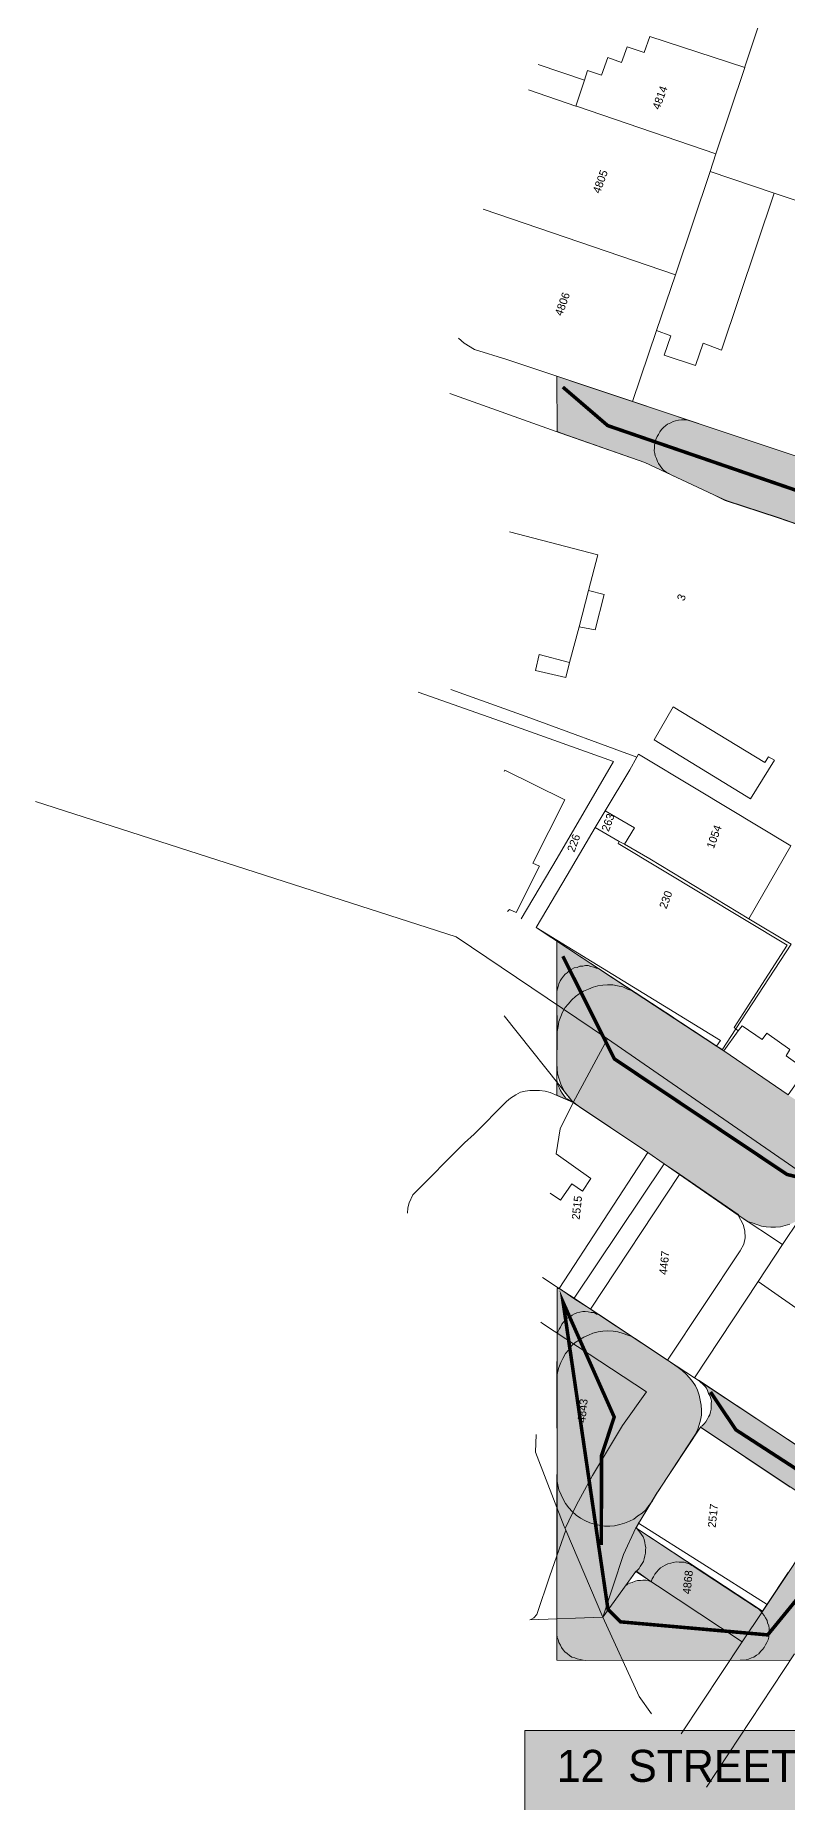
# Model space of a CAD drawing. Header units: metres. Extents: x -334141 to -333355, y -28168 to -27441.
# Drawn here: x -334140.5 to -334023.1, y -28019 to -27742.8 of the extents above; entities that cross this region are included whole.
import ezdxf

# ---------------------------------------------------------------- set-up
doc = ezdxf.new("R2010")
doc.units = ezdxf.units.M
for name, color, linetype, lineweight, true_color in [('EB-12-STREET-9-16M', 7, 'CONTINUOUS', 18, 0x84917d), ('EB-12-STREET-UNDER-9M', 7, 'CONTINUOUS', 18, 0xb7c0b2), ('EB-12-STREET-VOID', 7, 'CONTINUOUS', 18, 0xe5e8e1), ('EB-BASE-DIVIDING', 7, 'CONTINUOUS', 18, 0xc8bcac), ('EB-BASE-EASEMENTS', 7, 'CONTINUOUS', 18, 0x71806b), ('EB-BASE-PARCEL-NUMBERS', 7, 'CONTINUOUS', 9, 0x8a8d90), ('EB-BASE-PARCELS', 7, 'CONTINUOUS', 18, 0x8a8d90), ('EB-BASE-SECTIONS', 7, 'CONTINUOUS', 9, 0xded8cf), ('EB-BASE-SHEETS', 7, 'CONTINUOUS', 9, 0xded8cf), ('EB-BASE-STRUCTURES', 7, 'CONTINUOUS', 18, 0x4e504d), ('EB-KEY-BACKGROUND', 7, 'CONTINUOUS', 0, 0xf4f2ed), ('EB-KEY-TEXT', 7, 'CONTINUOUS', 13, 0x151515)]:
    doc.layers.add(name, color=color, linetype=linetype, lineweight=lineweight, true_color=true_color)
doc.styles.add('OD-INTER', font='Inter.ttf')

msp = doc.modelspace()

# ---------------------------------------------------------------- hatches: boundary and pattern name
at = {"layer": 'EB-12-STREET-VOID', "transparency": 33554630}
for points in [[(-334045.35, -27809.58), (-334058.43, -27805.01), (-334059.07, -27804.76), (-334059.13, -27796.1), (-334047.24, -27800.08), (-334037.99, -27803.18), (-334038.36, -27803.05), (-334038.82, -27802.93), (-334039.28, -27802.91), (-334039.65, -27802.9), (-334040.12, -27802.99), (-334040.58, -27803.09), (-334040.96, -27803.18), (-334041.33, -27803.39), (-334041.81, -27803.6), (-334042.09, -27803.81), (-334042.47, -27804.13), (-334042.76, -27804.45), (-334043.05, -27804.78), (-334043.25, -27805.21), (-334043.45, -27805.54), (-334043.65, -27805.98), (-334043.76, -27806.42), (-334043.86, -27806.86), (-334043.88, -27807.3), (-334043.9, -27807.74), (-334043.82, -27808.19), (-334043.74, -27808.53), (-334043.57, -27808.98), (-334043.4, -27809.43), (-334043.23, -27809.76), (-334042.96, -27810.11), (-334042.7, -27810.45), (-334042.43, -27810.79), (-334042.07, -27811.03), (-334041.71, -27811.26), (-334041.25, -27811.5), (-334034.6, -27814.62), (-334034.6, -27814.62), (-334045.35, -27809.58)], [(-333996.42, -27821.41), (-333996.44, -27821.85), (-333996.45, -27822.3), (-333996.56, -27822.74), (-333996.67, -27823.07), (-333996.87, -27823.5), (-333997.07, -27823.94), (-333997.26, -27824.27), (-333997.55, -27824.59), (-333997.93, -27824.91), (-333998.22, -27825.23), (-333998.6, -27825.44), (-333998.98, -27825.65), (-333999.45, -27825.85), (-333999.82, -27825.95), (-334000.29, -27826.05), (-334000.76, -27826.14), (-334001.22, -27826.12), (-334001.59, -27826.11), (-334002.05, -27825.98), (-334002.5, -27825.86), (-334002.78, -27825.74), (-334002.87, -27825.73), (-334008.63, -27823.75), (-334024.55, -27818.2), (-334024.55, -27818.2), (-334032.51, -27815.58), (-334033.15, -27815.34), (-334034.6, -27814.62), (-334034.6, -27814.62), (-334041.25, -27811.5), (-334041.71, -27811.26), (-334042.07, -27811.03), (-334042.43, -27810.79), (-334042.7, -27810.45), (-334042.96, -27810.11), (-334043.23, -27809.76), (-334043.4, -27809.43), (-334043.57, -27808.98), (-334043.74, -27808.53), (-334043.82, -27808.19), (-334043.9, -27807.74), (-334043.88, -27807.3), (-334043.86, -27806.86), (-334043.76, -27806.42), (-334043.65, -27805.98), (-334043.45, -27805.54), (-334043.25, -27805.21), (-334043.05, -27804.78), (-334042.76, -27804.45), (-334042.47, -27804.13), (-334042.09, -27803.81), (-334041.81, -27803.6), (-334041.33, -27803.39), (-334040.96, -27803.18), (-334040.58, -27803.09), (-334040.12, -27802.99), (-334039.65, -27802.9), (-334039.28, -27802.91), (-334038.82, -27802.93), (-334038.36, -27803.05), (-334037.99, -27803.18), (-334005.7, -27813.98), (-333999.56, -27815.97), (-333999.11, -27816.21), (-333998.74, -27816.33), (-333998.29, -27816.57), (-333998.02, -27816.91), (-333997.66, -27817.26), (-333997.39, -27817.49), (-333997.13, -27817.94), (-333996.87, -27818.29), (-333996.7, -27818.74), (-333996.62, -27819.18), (-333996.45, -27819.63), (-333996.46, -27819.96), (-333996.39, -27820.52), (-333996.5, -27820.96), (-333996.5, -27820.96), (-333996.5, -27821.07), (-333996.42, -27821.41)], [(-334059.12, -27908.45), (-334059.1, -27884.36), (-334052.13, -27888.93), (-334052.5, -27888.7), (-334052.95, -27888.57), (-334053.32, -27888.45), (-334053.78, -27888.32), (-334054.24, -27888.19), (-334054.61, -27888.18), (-334055.07, -27888.27), (-334055.54, -27888.26), (-334055.91, -27888.47), (-334056.38, -27888.56), (-334056.76, -27888.77), (-334057.13, -27888.98), (-334057.52, -27889.3), (-334057.8, -27889.51), (-334058.09, -27889.83), (-334058.38, -27890.27), (-334058.58, -27890.59), (-334058.78, -27891.03), (-334058.89, -27891.47), (-334058.99, -27891.8), (-334059.1, -27892.24), (-334059.12, -27892.68), (-334059.11, -27905.56), (-334059.12, -27906), (-334059.05, -27906.45), (-334058.88, -27906.9), (-334058.71, -27907.35), (-334058.54, -27907.69), (-334058.27, -27908.14), (-334058.01, -27908.49), (-334057.74, -27908.83), (-334057.38, -27909.06), (-334057.02, -27909.3), (-334056.66, -27909.53), (-334059.12, -27908.45)], [(-334059.12, -27892.68), (-334059.1, -27892.24), (-334058.99, -27891.8), (-334058.89, -27891.47), (-334058.78, -27891.03), (-334058.58, -27890.59), (-334058.38, -27890.27), (-334058.09, -27889.83), (-334057.8, -27889.51), (-334057.52, -27889.3), (-334057.13, -27888.98), (-334056.76, -27888.77), (-334056.38, -27888.56), (-334055.91, -27888.47), (-334055.54, -27888.26), (-334055.07, -27888.27), (-334054.61, -27888.18), (-334054.24, -27888.19), (-334053.78, -27888.32), (-334053.32, -27888.45), (-334052.95, -27888.57), (-334052.5, -27888.7), (-334052.13, -27888.93), (-334045.53, -27893.27), (-334040.91, -27896.32), (-334045.53, -27893.27), (-334046.71, -27892.57), (-334047.43, -27892.1), (-334048.07, -27891.85), (-334048.8, -27891.49), (-334049.63, -27891.35), (-334050.36, -27891.22), (-334051.19, -27891.19), (-334051.94, -27891.27), (-334052.68, -27891.36), (-334053.43, -27891.55), (-334054.18, -27891.86), (-334054.93, -27892.17), (-334055.6, -27892.59), (-334056.17, -27893.01), (-334056.74, -27893.54), (-334057.32, -27894.19), (-334057.8, -27894.73), (-334058.2, -27895.49), (-334058.5, -27896.15), (-334058.8, -27896.91), (-334058.92, -27897.69), (-334059.04, -27898.46), (-334059.07, -27899.23), (-334059.12, -27892.68)], [(-334021.38, -27927.87), (-334022.05, -27928.3), (-334022.71, -27928.6), (-334023.45, -27928.8), (-334024.2, -27929), (-334024.94, -27929.08), (-334025.68, -27929.05), (-334026.42, -27929.03), (-334027.16, -27928.89), (-334027.89, -27928.64), (-334028.62, -27928.4), (-334029.36, -27928.15), (-334029.99, -27927.68), (-334030.71, -27927.21), (-334030.8, -27927.1), (-334039.93, -27920.78), (-334042.37, -27919.14), (-334042.37, -27919.14), (-334044.9, -27917.39), (-334044.9, -27917.39), (-334055.57, -27910.24), (-334056.2, -27909.77), (-334056.74, -27909.31), (-334057.27, -27908.62), (-334057.81, -27908.05), (-334058.15, -27907.37), (-334058.5, -27906.69), (-334058.75, -27905.91), (-334059, -27905.12), (-334059.07, -27904.34), (-334059.13, -27903.56), (-334059.07, -27899.23), (-334059.04, -27898.46), (-334058.92, -27897.69), (-334058.8, -27896.91), (-334058.5, -27896.15), (-334058.2, -27895.49), (-334057.8, -27894.73), (-334057.32, -27894.19), (-334056.74, -27893.54), (-334056.17, -27893.01), (-334055.6, -27892.59), (-334054.93, -27892.17), (-334054.18, -27891.86), (-334053.43, -27891.55), (-334052.68, -27891.36), (-334051.94, -27891.27), (-334051.19, -27891.19), (-334050.36, -27891.22), (-334049.63, -27891.35), (-334048.8, -27891.49), (-334048.07, -27891.85), (-334047.43, -27892.1), (-334046.71, -27892.57), (-334045.53, -27893.27), (-334034.13, -27900.78), (-334033.31, -27901.25), (-334033.22, -27901.37), (-334033.04, -27901.49), (-334023.01, -27908.39), (-334023.01, -27908.39), (-334020.84, -27909.8), (-334020.75, -27909.91), (-334015.77, -27913.2), (-334015.14, -27913.66), (-334014.61, -27914.24), (-334014.07, -27914.81), (-334013.63, -27915.49), (-334013.19, -27916.17), (-334012.85, -27916.85), (-334012.6, -27917.64), (-334012.44, -27918.42), (-334012.28, -27919.2), (-334012.31, -27919.98), (-334012.34, -27920.76), (-334012.46, -27921.53), (-334012.67, -27922.3), (-334012.97, -27923.06), (-334013.28, -27923.83), (-334013.76, -27924.48), (-334014.25, -27925.13), (-334014.73, -27925.67), (-334015.4, -27926.2), (-334016.06, -27926.62), (-334016.73, -27927.04), (-334017.48, -27927.35), (-334018.22, -27927.54), (-334018.97, -27927.74), (-334019.72, -27927.82), (-334020.55, -27927.9), (-334021.1, -27927.77), (-334021.19, -27927.77), (-334021.38, -27927.87)], [(-334059.09, -27996.7), (-334059.07, -27938.64), (-334059.07, -27938.64), (-334058.7, -27938.66), (-334058.7, -27938.66), (-334058.7, -27938.66), (-334056.44, -27940.18), (-334053.91, -27941.82), (-334052.1, -27943), (-334052.46, -27942.76), (-334052.92, -27942.63), (-334053.28, -27942.4), (-334053.74, -27942.38), (-334054.2, -27942.26), (-334054.66, -27942.24), (-334055.03, -27942.23), (-334055.5, -27942.32), (-334055.97, -27942.42), (-334056.34, -27942.62), (-334056.72, -27942.83), (-334057.1, -27943.04), (-334057.48, -27943.25), (-334057.77, -27943.57), (-334058.06, -27943.9), (-334058.35, -27944.22), (-334058.55, -27944.66), (-334058.74, -27944.98), (-334058.94, -27945.42), (-334059.05, -27945.86), (-334059.07, -27946.3), (-334059.08, -27946.75), (-334059.12, -27992.26), (-334059.13, -27992.7), (-334059.06, -27993.15), (-334058.88, -27993.49), (-334058.81, -27993.94), (-334058.54, -27994.39), (-334058.37, -27994.73), (-334058.1, -27995.07), (-334057.84, -27995.41), (-334057.48, -27995.65), (-334057.12, -27995.99), (-334056.76, -27996.23), (-334056.3, -27996.36), (-334055.93, -27996.48), (-334055.47, -27996.61), (-334055.02, -27996.73), (-334054.65, -27996.75), (-334059.09, -27996.7)], [(-334059.07, -27946.3), (-334059.05, -27945.86), (-334058.94, -27945.42), (-334058.74, -27944.98), (-334058.55, -27944.66), (-334058.35, -27944.22), (-334058.06, -27943.9), (-334057.77, -27943.57), (-334057.48, -27943.25), (-334057.1, -27943.04), (-334056.72, -27942.83), (-334056.34, -27942.62), (-334055.97, -27942.42), (-334055.5, -27942.32), (-334055.03, -27942.23), (-334054.66, -27942.24), (-334054.2, -27942.26), (-334053.74, -27942.38), (-334053.28, -27942.4), (-334052.92, -27942.63), (-334052.46, -27942.76), (-334052.1, -27943), (-334041.88, -27949.8), (-334041.88, -27949.8), (-334046.67, -27946.63), (-334047.4, -27946.16), (-334048.04, -27945.92), (-334048.77, -27945.67), (-334049.59, -27945.42), (-334050.33, -27945.28), (-334051.16, -27945.25), (-334051.9, -27945.33), (-334052.65, -27945.42), (-334053.49, -27945.61), (-334054.15, -27945.92), (-334054.9, -27946.23), (-334055.56, -27946.65), (-334056.22, -27947.07), (-334056.8, -27947.6), (-334057.28, -27948.25), (-334057.77, -27948.79), (-334058.16, -27949.55), (-334058.46, -27950.21), (-334058.77, -27950.98), (-334058.98, -27951.75), (-334059.1, -27952.52), (-334059.13, -27953.29), (-334059.08, -27946.75), (-334059.07, -27946.3)], [(-334059.1, -27952.52), (-334058.98, -27951.75), (-334058.77, -27950.98), (-334058.46, -27950.21), (-334058.16, -27949.55), (-334057.77, -27948.79), (-334057.28, -27948.25), (-334056.8, -27947.6), (-334056.22, -27947.07), (-334055.56, -27946.65), (-334054.9, -27946.23), (-334054.15, -27945.92), (-334053.49, -27945.61), (-334052.65, -27945.42), (-334051.9, -27945.33), (-334051.16, -27945.25), (-334050.33, -27945.28), (-334049.59, -27945.42), (-334048.77, -27945.67), (-334048.04, -27945.92), (-334047.4, -27946.16), (-334046.67, -27946.63), (-334041.88, -27949.8), (-334040.16, -27950.97), (-334039.53, -27951.43), (-334038.9, -27952.01), (-334038.37, -27952.58), (-334037.92, -27953.16), (-334037.48, -27953.84), (-334037.14, -27954.52), (-334036.89, -27955.3), (-334036.73, -27956.08), (-334036.57, -27956.87), (-334036.51, -27957.65), (-334036.54, -27958.42), (-334036.65, -27959.19), (-334036.87, -27959.96), (-334037.08, -27960.62), (-334037.47, -27961.39), (-334037.87, -27962.04), (-334043.35, -27970.39), (-334043.44, -27970.5), (-334044.23, -27971.92), (-334044.72, -27972.56), (-334045.2, -27973.21), (-334045.78, -27973.75), (-334046.44, -27974.17), (-334047.11, -27974.7), (-334047.77, -27975.01), (-334048.52, -27975.32), (-334049.27, -27975.51), (-334050.11, -27975.7), (-334050.85, -27975.79), (-334051.68, -27975.76), (-334052.51, -27975.62), (-334053.25, -27975.48), (-334053.98, -27975.23), (-334054.71, -27974.88), (-334055.43, -27974.52), (-334056.07, -27974.05), (-334056.69, -27973.47), (-334057.23, -27972.9), (-334057.76, -27972.21), (-334058.11, -27971.54), (-334058.45, -27970.86), (-334058.8, -27970.07), (-334058.95, -27969.29), (-334059.11, -27968.5), (-334059.08, -27967.73), (-334059.13, -27953.29), (-334059.1, -27952.52)], [(-333993.57, -27952.84), (-334004.12, -27968.67), (-334019.58, -27991.99), (-334021.63, -27995.25), (-334022.02, -27995.79), (-334022.71, -27996.77), (-334030.48, -27996.71), (-334030.02, -27996.73), (-334029.55, -27996.63), (-334029.18, -27996.54), (-334028.71, -27996.33), (-334028.33, -27996.23), (-334027.95, -27995.91), (-334027.58, -27995.7), (-334027.29, -27995.38), (-334027, -27995.06), (-334026.71, -27994.74), (-334026.51, -27994.3), (-334026.31, -27993.97), (-334026.11, -27993.54), (-334026, -27993.1), (-334025.99, -27992.65), (-334025.97, -27992.21), (-334025.96, -27991.77), (-334026.03, -27991.32), (-334026.2, -27990.87), (-334026.28, -27990.53), (-334026.54, -27990.08), (-334026.72, -27989.74), (-334026.98, -27989.4), (-334027.25, -27989.06), (-334027.61, -27988.71), (-334027.97, -27988.48), (-334037.65, -27982.14), (-334038.01, -27981.9), (-334038.37, -27981.67), (-334038.83, -27981.54), (-334039.2, -27981.42), (-334039.66, -27981.4), (-334040.03, -27981.39), (-334040.49, -27981.37), (-334040.96, -27981.47), (-334041.33, -27981.56), (-334041.8, -27981.66), (-334042.18, -27981.87), (-334042.56, -27982.08), (-334042.93, -27982.29), (-334043.22, -27982.61), (-334043.51, -27982.93), (-334043.8, -27983.25), (-334044, -27983.69), (-334044.2, -27984.02), (-334044.4, -27984.45), (-334044.4, -27984.45), (-334044.4, -27984.45), (-334046.66, -27982.82), (-334046.75, -27982.82), (-334046.75, -27982.82), (-334046.56, -27982.71), (-334046.27, -27982.39), (-334046.07, -27982.06), (-334045.78, -27981.63), (-334045.58, -27981.3), (-334045.47, -27980.86), (-334045.37, -27980.42), (-334045.26, -27979.98), (-334045.24, -27979.54), (-334045.23, -27979.1), (-334045.31, -27978.76), (-334045.38, -27978.31), (-334045.46, -27977.87), (-334045.63, -27977.42), (-334045.9, -27977.07), (-334046.16, -27976.73), (-334046.43, -27976.39), (-334046.69, -27976.05), (-334046.79, -27976.04), (-334026.97, -27989.07), (-334026.28, -27987.98), (-334022.96, -27982.99), (-334016.7, -27973.55), (-334016.7, -27973.55), (-334016.7, -27973.55), (-334016.63, -27974), (-334016.46, -27974.45), (-334016.28, -27974.79), (-334016.02, -27975.24), (-334015.85, -27975.58), (-334015.49, -27975.93), (-334015.22, -27976.27), (-334014.86, -27976.51), (-334014.5, -27976.74), (-334014.05, -27976.98), (-334013.68, -27977.1), (-334013.22, -27977.23), (-334012.76, -27977.36), (-334012.3, -27977.37), (-334011.84, -27977.39), (-334011.37, -27977.29), (-334011, -27977.2), (-334010.53, -27976.99), (-334010.15, -27976.78), (-334009.77, -27976.57), (-334009.39, -27976.37), (-334009.11, -27976.04), (-334008.72, -27975.72), (-334008.52, -27975.29), (-334008.52, -27975.29), (-334008.23, -27974.96), (-334008.03, -27974.53), (-334007.93, -27974.09), (-334007.82, -27973.65), (-334007.8, -27973.2), (-334007.79, -27972.76), (-334007.77, -27972.32), (-334007.85, -27971.87), (-334007.92, -27971.42), (-334008.09, -27970.97), (-334008.36, -27970.63), (-334008.53, -27970.29), (-334008.89, -27969.83), (-334009.16, -27969.6), (-334009.51, -27969.26), (-334009.88, -27969.02), (-334010.24, -27968.79), (-334010.7, -27968.66), (-334011.15, -27968.53), (-334011.52, -27968.41), (-334011.98, -27968.39), (-334012.45, -27968.38), (-334012.91, -27968.36), (-334013.37, -27968.45), (-334013.37, -27968.45), (-334013.47, -27968.56), (-334000.17, -27948.61), (-333997.83, -27950.24), (-333994.31, -27945.04), (-333994.31, -27945.04), (-333994.14, -27945.38), (-333993.96, -27945.72), (-333993.7, -27946.06), (-333993.43, -27946.4), (-333993.17, -27946.74), (-333992.8, -27946.98), (-333992.44, -27947.21), (-333992.08, -27947.45), (-333991.71, -27947.57), (-333991.25, -27947.7), (-333990.89, -27947.82), (-333990.43, -27947.84), (-333990.33, -27947.84), (-333990.15, -27947.85), (-333993.57, -27952.84)], [(-334013.47, -27968.56), (-334013.75, -27968.66), (-334014.22, -27968.76), (-334014.6, -27968.97), (-334014.98, -27969.29), (-334015.26, -27969.5), (-334015.55, -27969.82), (-334015.84, -27970.14), (-334016.13, -27970.58), (-334016.33, -27970.9), (-334016.53, -27971.34), (-334016.64, -27971.78), (-334016.65, -27972.22), (-334016.76, -27972.66), (-334016.78, -27973.11), (-334016.7, -27973.55), (-334022.68, -27969.68), (-334036.69, -27960.3), (-334036.6, -27960.2), (-334036.41, -27960.09), (-334036.12, -27959.77), (-334035.83, -27959.45), (-334035.63, -27959.12), (-334035.43, -27958.68), (-334035.24, -27958.36), (-334035.13, -27957.92), (-334035.02, -27957.48), (-334035, -27957.03), (-334034.99, -27956.59), (-334034.98, -27956.26), (-334035.05, -27955.81), (-334035.22, -27955.36), (-334035.4, -27955.02), (-334035.57, -27954.57), (-334035.74, -27954.23), (-334036, -27953.89), (-334036.36, -27953.54), (-334036.63, -27953.31), (-334036.99, -27952.97), (-334013.47, -27968.56)], [(-334046.1, -27974.96), (-334046.3, -27975.28), (-334046.69, -27975.94), (-334046.79, -27976.04), (-334046.69, -27976.05), (-334046.43, -27976.39), (-334046.16, -27976.73), (-334045.9, -27977.07), (-334045.63, -27977.42), (-334045.46, -27977.87), (-334045.38, -27978.31), (-334045.31, -27978.76), (-334045.23, -27979.1), (-334045.24, -27979.54), (-334045.26, -27979.98), (-334045.37, -27980.42), (-334045.47, -27980.86), (-334045.58, -27981.3), (-334045.78, -27981.63), (-334046.07, -27982.06), (-334046.27, -27982.39), (-334046.56, -27982.71), (-334046.75, -27982.82), (-334046.84, -27982.92), (-334046.84, -27982.92), (-334048.4, -27985.09), (-334048.4, -27985.09), (-334048.12, -27984.88), (-334047.74, -27984.67), (-334047.36, -27984.57), (-334046.89, -27984.37), (-334046.52, -27984.27), (-334046.06, -27984.28), (-334045.68, -27984.19), (-334045.22, -27984.2), (-334044.76, -27984.33), (-334044.4, -27984.45), (-334044.4, -27984.45), (-334044.4, -27984.45), (-334044.2, -27984.02), (-334044, -27983.69), (-334043.8, -27983.25), (-334043.51, -27982.93), (-334043.22, -27982.61), (-334042.93, -27982.29), (-334042.56, -27982.08), (-334042.18, -27981.87), (-334041.8, -27981.66), (-334041.33, -27981.56), (-334040.96, -27981.47), (-334040.49, -27981.37), (-334040.03, -27981.39), (-334039.66, -27981.4), (-334039.2, -27981.42), (-334038.83, -27981.54), (-334038.37, -27981.67), (-334038.01, -27981.9), (-334037.65, -27982.14), (-334027.97, -27988.48), (-334027.61, -27988.71), (-334027.25, -27989.06), (-334026.98, -27989.4), (-334026.72, -27989.74), (-334026.54, -27990.08), (-334026.28, -27990.53), (-334026.2, -27990.87), (-334026.03, -27991.32), (-334025.96, -27991.77), (-334025.97, -27992.21), (-334025.99, -27992.65), (-334026, -27993.1), (-334026.11, -27993.54), (-334026.31, -27993.97), (-334026.51, -27994.3), (-334026.71, -27994.74), (-334027, -27995.06), (-334027.29, -27995.38), (-334027.58, -27995.7), (-334027.95, -27995.91), (-334028.33, -27996.23), (-334028.71, -27996.33), (-334029.18, -27996.54), (-334029.55, -27996.63), (-334030.02, -27996.73), (-334030.48, -27996.71), (-334054.65, -27996.75), (-334055.02, -27996.73), (-334055.47, -27996.61), (-334055.93, -27996.48), (-334056.3, -27996.36), (-334056.76, -27996.23), (-334057.12, -27995.99), (-334057.48, -27995.65), (-334057.84, -27995.41), (-334058.1, -27995.07), (-334058.37, -27994.73), (-334058.54, -27994.39), (-334058.81, -27993.94), (-334058.88, -27993.49), (-334059.06, -27993.15), (-334059.13, -27992.7), (-334059.12, -27992.26), (-334059.08, -27967.73), (-334059.11, -27968.5), (-334058.95, -27969.29), (-334058.8, -27970.07), (-334058.45, -27970.86), (-334058.11, -27971.54), (-334057.76, -27972.21), (-334057.23, -27972.9), (-334056.69, -27973.47), (-334056.07, -27974.05), (-334055.43, -27974.52), (-334054.71, -27974.88), (-334053.98, -27975.23), (-334053.25, -27975.48), (-334052.51, -27975.62), (-334051.68, -27975.76), (-334050.85, -27975.79), (-334050.11, -27975.7), (-334049.27, -27975.51), (-334048.52, -27975.32), (-334047.77, -27975.01), (-334047.11, -27974.7), (-334046.44, -27974.17), (-334045.78, -27973.75), (-334045.2, -27973.21), (-334044.72, -27972.56), (-334044.23, -27971.92), (-334043.44, -27970.5), (-334043.44, -27970.5), (-334046.1, -27974.96)]]:
    msp.add_hatch(color=256, dxfattribs=at).paths.add_polyline_path(points)
at = {"layer": 'EB-KEY-BACKGROUND', "transparency": 33554687}
msp.add_hatch(color=256, dxfattribs=at).paths.add_polyline_path([(-334064.11, -28007.72), (-333479.11, -28007.72), (-333479.11, -28168.22), (-334064.11, -28168.22)])

# ---------------------------------------------------------------- linework, layer by layer
at = {"layer": 'EB-12-STREET-9-16M', "const_width": 0.55}
for points in [[(-334058.17, -27886.72), (-334050.12, -27902.77), (-334023.17, -27920.82), (-334015.19, -27922.76), (-333998.14, -27932.8)], [(-334052.16, -27978.74), (-334052.13, -27964.75), (-334050.15, -27958.72), (-334058.13, -27940.79), (-334051.12, -27988.77), (-334049.16, -27990.72), (-334026.18, -27992.76), (-334017.18, -27981.75), (-334013.16, -27972.79)]]:
    msp.add_lwpolyline(points, dxfattribs=at)
at = {"layer": 'EB-12-STREET-UNDER-9M', "const_width": 0.55}
for points in [[(-333905.16, -27850.72), (-333923.16, -27846.75), (-333978.17, -27828.83), (-333987.15, -27828.73), (-333996.1, -27822.75), (-334051.16, -27803.82), (-334058.17, -27797.8)], [(-334014.14, -27971.76), (-334031.15, -27960.72), (-334035.11, -27954.81)]]:
    msp.add_lwpolyline(points, dxfattribs=at)
at = {"layer": 'EB-12-STREET-VOID'}
for points in [[(-334045.35, -27809.58), (-334058.43, -27805.01), (-334059.07, -27804.76), (-334059.13, -27796.1), (-334047.24, -27800.08), (-334037.99, -27803.18), (-334038.36, -27803.05), (-334038.82, -27802.93), (-334039.28, -27802.91), (-334039.65, -27802.9), (-334040.12, -27802.99), (-334040.58, -27803.09), (-334040.96, -27803.18), (-334041.33, -27803.39), (-334041.81, -27803.6), (-334042.09, -27803.81), (-334042.47, -27804.13), (-334042.76, -27804.45), (-334043.05, -27804.78), (-334043.25, -27805.21), (-334043.45, -27805.54), (-334043.65, -27805.98), (-334043.76, -27806.42), (-334043.86, -27806.86), (-334043.88, -27807.3), (-334043.9, -27807.74), (-334043.82, -27808.19), (-334043.74, -27808.53), (-334043.57, -27808.98), (-334043.4, -27809.43), (-334043.23, -27809.76), (-334042.96, -27810.11), (-334042.7, -27810.45), (-334042.43, -27810.79), (-334042.07, -27811.03), (-334041.71, -27811.26), (-334041.25, -27811.5), (-334034.6, -27814.62), (-334034.6, -27814.62), (-334045.35, -27809.58)], [(-334059.12, -27908.45), (-334059.1, -27884.36), (-334052.13, -27888.93), (-334052.5, -27888.7), (-334052.95, -27888.57), (-334053.32, -27888.45), (-334053.78, -27888.32), (-334054.24, -27888.19), (-334054.61, -27888.18), (-334055.07, -27888.27), (-334055.54, -27888.26), (-334055.91, -27888.47), (-334056.38, -27888.56), (-334056.76, -27888.77), (-334057.13, -27888.98), (-334057.52, -27889.3), (-334057.8, -27889.51), (-334058.09, -27889.83), (-334058.38, -27890.27), (-334058.58, -27890.59), (-334058.78, -27891.03), (-334058.89, -27891.47), (-334058.99, -27891.8), (-334059.1, -27892.24), (-334059.12, -27892.68), (-334059.11, -27905.56), (-334059.12, -27906), (-334059.05, -27906.45), (-334058.88, -27906.9), (-334058.71, -27907.35), (-334058.54, -27907.69), (-334058.27, -27908.14), (-334058.01, -27908.49), (-334057.74, -27908.83), (-334057.38, -27909.06), (-334057.02, -27909.3), (-334056.66, -27909.53), (-334059.12, -27908.45)], [(-334059.12, -27892.68), (-334059.1, -27892.24), (-334058.99, -27891.8), (-334058.89, -27891.47), (-334058.78, -27891.03), (-334058.58, -27890.59), (-334058.38, -27890.27), (-334058.09, -27889.83), (-334057.8, -27889.51), (-334057.52, -27889.3), (-334057.13, -27888.98), (-334056.76, -27888.77), (-334056.38, -27888.56), (-334055.91, -27888.47), (-334055.54, -27888.26), (-334055.07, -27888.27), (-334054.61, -27888.18), (-334054.24, -27888.19), (-334053.78, -27888.32), (-334053.32, -27888.45), (-334052.95, -27888.57), (-334052.5, -27888.7), (-334052.13, -27888.93), (-334045.53, -27893.27), (-334040.91, -27896.32), (-334045.53, -27893.27), (-334046.71, -27892.57), (-334047.43, -27892.1), (-334048.07, -27891.85), (-334048.8, -27891.49), (-334049.63, -27891.35), (-334050.36, -27891.22), (-334051.19, -27891.19), (-334051.94, -27891.27), (-334052.68, -27891.36), (-334053.43, -27891.55), (-334054.18, -27891.86), (-334054.93, -27892.17), (-334055.6, -27892.59), (-334056.17, -27893.01), (-334056.74, -27893.54), (-334057.32, -27894.19), (-334057.8, -27894.73), (-334058.2, -27895.49), (-334058.5, -27896.15), (-334058.8, -27896.91), (-334058.92, -27897.69), (-334059.04, -27898.46), (-334059.07, -27899.23), (-334059.12, -27892.68)], [(-334059.09, -27996.7), (-334059.07, -27938.64), (-334059.07, -27938.64), (-334058.7, -27938.66), (-334058.7, -27938.66), (-334058.7, -27938.66), (-334056.44, -27940.18), (-334053.91, -27941.82), (-334052.1, -27943), (-334052.46, -27942.76), (-334052.92, -27942.63), (-334053.28, -27942.4), (-334053.74, -27942.38), (-334054.2, -27942.26), (-334054.66, -27942.24), (-334055.03, -27942.23), (-334055.5, -27942.32), (-334055.97, -27942.42), (-334056.34, -27942.62), (-334056.72, -27942.83), (-334057.1, -27943.04), (-334057.48, -27943.25), (-334057.77, -27943.57), (-334058.06, -27943.9), (-334058.35, -27944.22), (-334058.55, -27944.66), (-334058.74, -27944.98), (-334058.94, -27945.42), (-334059.05, -27945.86), (-334059.07, -27946.3), (-334059.08, -27946.75), (-334059.12, -27992.26), (-334059.13, -27992.7), (-334059.06, -27993.15), (-334058.88, -27993.49), (-334058.81, -27993.94), (-334058.54, -27994.39), (-334058.37, -27994.73), (-334058.1, -27995.07), (-334057.84, -27995.41), (-334057.48, -27995.65), (-334057.12, -27995.99), (-334056.76, -27996.23), (-334056.3, -27996.36), (-334055.93, -27996.48), (-334055.47, -27996.61), (-334055.02, -27996.73), (-334054.65, -27996.75), (-334059.09, -27996.7)], [(-334059.07, -27946.3), (-334059.05, -27945.86), (-334058.94, -27945.42), (-334058.74, -27944.98), (-334058.55, -27944.66), (-334058.35, -27944.22), (-334058.06, -27943.9), (-334057.77, -27943.57), (-334057.48, -27943.25), (-334057.1, -27943.04), (-334056.72, -27942.83), (-334056.34, -27942.62), (-334055.97, -27942.42), (-334055.5, -27942.32), (-334055.03, -27942.23), (-334054.66, -27942.24), (-334054.2, -27942.26), (-334053.74, -27942.38), (-334053.28, -27942.4), (-334052.92, -27942.63), (-334052.46, -27942.76), (-334052.1, -27943), (-334041.88, -27949.8), (-334041.88, -27949.8), (-334046.67, -27946.63), (-334047.4, -27946.16), (-334048.04, -27945.92), (-334048.77, -27945.67), (-334049.59, -27945.42), (-334050.33, -27945.28), (-334051.16, -27945.25), (-334051.9, -27945.33), (-334052.65, -27945.42), (-334053.49, -27945.61), (-334054.15, -27945.92), (-334054.9, -27946.23), (-334055.56, -27946.65), (-334056.22, -27947.07), (-334056.8, -27947.6), (-334057.28, -27948.25), (-334057.77, -27948.79), (-334058.16, -27949.55), (-334058.46, -27950.21), (-334058.77, -27950.98), (-334058.98, -27951.75), (-334059.1, -27952.52), (-334059.13, -27953.29), (-334059.08, -27946.75), (-334059.07, -27946.3)], [(-334059.1, -27952.52), (-334058.98, -27951.75), (-334058.77, -27950.98), (-334058.46, -27950.21), (-334058.16, -27949.55), (-334057.77, -27948.79), (-334057.28, -27948.25), (-334056.8, -27947.6), (-334056.22, -27947.07), (-334055.56, -27946.65), (-334054.9, -27946.23), (-334054.15, -27945.92), (-334053.49, -27945.61), (-334052.65, -27945.42), (-334051.9, -27945.33), (-334051.16, -27945.25), (-334050.33, -27945.28), (-334049.59, -27945.42), (-334048.77, -27945.67), (-334048.04, -27945.92), (-334047.4, -27946.16), (-334046.67, -27946.63), (-334041.88, -27949.8), (-334040.16, -27950.97), (-334039.53, -27951.43), (-334038.9, -27952.01), (-334038.37, -27952.58), (-334037.92, -27953.16), (-334037.48, -27953.84), (-334037.14, -27954.52), (-334036.89, -27955.3), (-334036.73, -27956.08), (-334036.57, -27956.87), (-334036.51, -27957.65), (-334036.54, -27958.42), (-334036.65, -27959.19), (-334036.87, -27959.96), (-334037.08, -27960.62), (-334037.47, -27961.39), (-334037.87, -27962.04), (-334043.35, -27970.39), (-334043.44, -27970.5), (-334044.23, -27971.92), (-334044.72, -27972.56), (-334045.2, -27973.21), (-334045.78, -27973.75), (-334046.44, -27974.17), (-334047.11, -27974.7), (-334047.77, -27975.01), (-334048.52, -27975.32), (-334049.27, -27975.51), (-334050.11, -27975.7), (-334050.85, -27975.79), (-334051.68, -27975.76), (-334052.51, -27975.62), (-334053.25, -27975.48), (-334053.98, -27975.23), (-334054.71, -27974.88), (-334055.43, -27974.52), (-334056.07, -27974.05), (-334056.69, -27973.47), (-334057.23, -27972.9), (-334057.76, -27972.21), (-334058.11, -27971.54), (-334058.45, -27970.86), (-334058.8, -27970.07), (-334058.95, -27969.29), (-334059.11, -27968.5), (-334059.08, -27967.73), (-334059.13, -27953.29), (-334059.1, -27952.52)], [(-334046.1, -27974.96), (-334046.3, -27975.28), (-334046.69, -27975.94), (-334046.79, -27976.04), (-334046.69, -27976.05), (-334046.43, -27976.39), (-334046.16, -27976.73), (-334045.9, -27977.07), (-334045.63, -27977.42), (-334045.46, -27977.87), (-334045.38, -27978.31), (-334045.31, -27978.76), (-334045.23, -27979.1), (-334045.24, -27979.54), (-334045.26, -27979.98), (-334045.37, -27980.42), (-334045.47, -27980.86), (-334045.58, -27981.3), (-334045.78, -27981.63), (-334046.07, -27982.06), (-334046.27, -27982.39), (-334046.56, -27982.71), (-334046.75, -27982.82), (-334046.84, -27982.92), (-334046.84, -27982.92), (-334048.4, -27985.09), (-334048.4, -27985.09), (-334048.12, -27984.88), (-334047.74, -27984.67), (-334047.36, -27984.57), (-334046.89, -27984.37), (-334046.52, -27984.27), (-334046.06, -27984.28), (-334045.68, -27984.19), (-334045.22, -27984.2), (-334044.76, -27984.33), (-334044.4, -27984.45), (-334044.4, -27984.45), (-334044.4, -27984.45), (-334044.2, -27984.02), (-334044, -27983.69), (-334043.8, -27983.25), (-334043.51, -27982.93), (-334043.22, -27982.61), (-334042.93, -27982.29), (-334042.56, -27982.08), (-334042.18, -27981.87), (-334041.8, -27981.66), (-334041.33, -27981.56), (-334040.96, -27981.47), (-334040.49, -27981.37), (-334040.03, -27981.39), (-334039.66, -27981.4), (-334039.2, -27981.42), (-334038.83, -27981.54), (-334038.37, -27981.67), (-334038.01, -27981.9), (-334037.65, -27982.14), (-334027.97, -27988.48), (-334027.61, -27988.71), (-334027.25, -27989.06), (-334026.98, -27989.4), (-334026.72, -27989.74), (-334026.54, -27990.08), (-334026.28, -27990.53), (-334026.2, -27990.87), (-334026.03, -27991.32), (-334025.96, -27991.77), (-334025.97, -27992.21), (-334025.99, -27992.65), (-334026, -27993.1), (-334026.11, -27993.54), (-334026.31, -27993.97), (-334026.51, -27994.3), (-334026.71, -27994.74), (-334027, -27995.06), (-334027.29, -27995.38), (-334027.58, -27995.7), (-334027.95, -27995.91), (-334028.33, -27996.23), (-334028.71, -27996.33), (-334029.18, -27996.54), (-334029.55, -27996.63), (-334030.02, -27996.73), (-334030.48, -27996.71), (-334054.65, -27996.75), (-334055.02, -27996.73), (-334055.47, -27996.61), (-334055.93, -27996.48), (-334056.3, -27996.36), (-334056.76, -27996.23), (-334057.12, -27995.99), (-334057.48, -27995.65), (-334057.84, -27995.41), (-334058.1, -27995.07), (-334058.37, -27994.73), (-334058.54, -27994.39), (-334058.81, -27993.94), (-334058.88, -27993.49), (-334059.06, -27993.15), (-334059.13, -27992.7), (-334059.12, -27992.26), (-334059.08, -27967.73), (-334059.11, -27968.5), (-334058.95, -27969.29), (-334058.8, -27970.07), (-334058.45, -27970.86), (-334058.11, -27971.54), (-334057.76, -27972.21), (-334057.23, -27972.9), (-334056.69, -27973.47), (-334056.07, -27974.05), (-334055.43, -27974.52), (-334054.71, -27974.88), (-334053.98, -27975.23), (-334053.25, -27975.48), (-334052.51, -27975.62), (-334051.68, -27975.76), (-334050.85, -27975.79), (-334050.11, -27975.7), (-334049.27, -27975.51), (-334048.52, -27975.32), (-334047.77, -27975.01), (-334047.11, -27974.7), (-334046.44, -27974.17), (-334045.78, -27973.75), (-334045.2, -27973.21), (-334044.72, -27972.56), (-334044.23, -27971.92), (-334043.44, -27970.5), (-334043.44, -27970.5), (-334046.1, -27974.96)]]:
    msp.add_lwpolyline(points, close=True, dxfattribs=at)
for points in [[(-334008.63, -27823.75), (-334024.55, -27818.2), (-334024.55, -27818.2), (-334032.51, -27815.58), (-334033.15, -27815.34), (-334034.6, -27814.62), (-334034.6, -27814.62), (-334041.25, -27811.5), (-334041.71, -27811.26), (-334042.07, -27811.03), (-334042.43, -27810.79), (-334042.7, -27810.45), (-334042.96, -27810.11), (-334043.23, -27809.76), (-334043.4, -27809.43), (-334043.57, -27808.98), (-334043.74, -27808.53), (-334043.82, -27808.19), (-334043.9, -27807.74), (-334043.88, -27807.3), (-334043.86, -27806.86), (-334043.76, -27806.42), (-334043.65, -27805.98), (-334043.45, -27805.54), (-334043.25, -27805.21), (-334043.05, -27804.78), (-334042.76, -27804.45), (-334042.47, -27804.13), (-334042.09, -27803.81), (-334041.81, -27803.6), (-334041.33, -27803.39), (-334040.96, -27803.18), (-334040.58, -27803.09), (-334040.12, -27802.99), (-334039.65, -27802.9), (-334039.28, -27802.91), (-334038.82, -27802.93), (-334038.36, -27803.05), (-334037.99, -27803.18), (-334005.7, -27813.98)], [(-334022.71, -27928.6), (-334023.45, -27928.8), (-334024.2, -27929), (-334024.94, -27929.08), (-334025.68, -27929.05), (-334026.42, -27929.03), (-334027.16, -27928.89), (-334027.89, -27928.64), (-334028.62, -27928.4), (-334029.36, -27928.15), (-334029.99, -27927.68), (-334030.71, -27927.21), (-334030.8, -27927.1), (-334039.93, -27920.78), (-334042.37, -27919.14), (-334042.37, -27919.14), (-334044.9, -27917.39), (-334044.9, -27917.39), (-334055.57, -27910.24), (-334056.2, -27909.77), (-334056.74, -27909.31), (-334057.27, -27908.62), (-334057.81, -27908.05), (-334058.15, -27907.37), (-334058.5, -27906.69), (-334058.75, -27905.91), (-334059, -27905.12), (-334059.07, -27904.34), (-334059.13, -27903.56), (-334059.07, -27899.23), (-334059.04, -27898.46), (-334058.92, -27897.69), (-334058.8, -27896.91), (-334058.5, -27896.15), (-334058.2, -27895.49), (-334057.8, -27894.73), (-334057.32, -27894.19), (-334056.74, -27893.54), (-334056.17, -27893.01), (-334055.6, -27892.59), (-334054.93, -27892.17), (-334054.18, -27891.86), (-334053.43, -27891.55), (-334052.68, -27891.36), (-334051.94, -27891.27), (-334051.19, -27891.19), (-334050.36, -27891.22), (-334049.63, -27891.35), (-334048.8, -27891.49), (-334048.07, -27891.85), (-334047.43, -27892.1), (-334046.71, -27892.57), (-334045.53, -27893.27), (-334034.13, -27900.78), (-334033.31, -27901.25), (-334033.22, -27901.37), (-334033.04, -27901.49), (-334023.01, -27908.39)], [(-334022.68, -27969.68), (-334036.69, -27960.3), (-334036.6, -27960.2), (-334036.41, -27960.09), (-334036.12, -27959.77), (-334035.83, -27959.45), (-334035.63, -27959.12), (-334035.43, -27958.68), (-334035.24, -27958.36), (-334035.13, -27957.92), (-334035.02, -27957.48), (-334035, -27957.03), (-334034.99, -27956.59), (-334034.98, -27956.26), (-334035.05, -27955.81), (-334035.22, -27955.36), (-334035.4, -27955.02), (-334035.57, -27954.57), (-334035.74, -27954.23), (-334036, -27953.89), (-334036.36, -27953.54), (-334036.63, -27953.31), (-334036.99, -27952.97), (-334013.47, -27968.56)], [(-334022.71, -27996.77), (-334030.48, -27996.71), (-334030.02, -27996.73), (-334029.55, -27996.63), (-334029.18, -27996.54), (-334028.71, -27996.33), (-334028.33, -27996.23), (-334027.95, -27995.91), (-334027.58, -27995.7), (-334027.29, -27995.38), (-334027, -27995.06), (-334026.71, -27994.74), (-334026.51, -27994.3), (-334026.31, -27993.97), (-334026.11, -27993.54), (-334026, -27993.1), (-334025.99, -27992.65), (-334025.97, -27992.21), (-334025.96, -27991.77), (-334026.03, -27991.32), (-334026.2, -27990.87), (-334026.28, -27990.53), (-334026.54, -27990.08), (-334026.72, -27989.74), (-334026.98, -27989.4), (-334027.25, -27989.06), (-334027.61, -27988.71), (-334027.97, -27988.48), (-334037.65, -27982.14), (-334038.01, -27981.9), (-334038.37, -27981.67), (-334038.83, -27981.54), (-334039.2, -27981.42), (-334039.66, -27981.4), (-334040.03, -27981.39), (-334040.49, -27981.37), (-334040.96, -27981.47), (-334041.33, -27981.56), (-334041.8, -27981.66), (-334042.18, -27981.87), (-334042.56, -27982.08), (-334042.93, -27982.29), (-334043.22, -27982.61), (-334043.51, -27982.93), (-334043.8, -27983.25), (-334044, -27983.69), (-334044.2, -27984.02), (-334044.4, -27984.45), (-334044.4, -27984.45), (-334044.4, -27984.45), (-334046.66, -27982.82), (-334046.75, -27982.82), (-334046.75, -27982.82), (-334046.56, -27982.71), (-334046.27, -27982.39), (-334046.07, -27982.06), (-334045.78, -27981.63), (-334045.58, -27981.3), (-334045.47, -27980.86), (-334045.37, -27980.42), (-334045.26, -27979.98), (-334045.24, -27979.54), (-334045.23, -27979.1), (-334045.31, -27978.76), (-334045.38, -27978.31), (-334045.46, -27977.87), (-334045.63, -27977.42), (-334045.9, -27977.07), (-334046.16, -27976.73), (-334046.43, -27976.39), (-334046.69, -27976.05), (-334046.79, -27976.04), (-334026.97, -27989.07), (-334026.28, -27987.98), (-334022.96, -27982.99)]]:
    msp.add_lwpolyline(points, dxfattribs=at)
at = {"layer": 'EB-BASE-DIVIDING'}
for points in [[(-334067.34, -27896.04), (-334056.56, -27909.58)], [(-334063.3, -27990.39), (-334051.93, -27989.97)]]:
    msp.add_lwpolyline(points, dxfattribs=at)
at = {"layer": 'EB-BASE-EASEMENTS'}
for points in [[(-334054.81, -27749.87), (-334062.01, -27747.4)], [(-334055.63, -27835.25), (-334053.1, -27835.75), (-334051.73, -27830.2), (-334054.14, -27829.56)], [(-334061.87, -27839.59), (-334062.42, -27842.07), (-334057.7, -27843.16), (-334057.13, -27840.81)]]:
    msp.add_lwpolyline(points, dxfattribs=at)
at = {"layer": 'EB-BASE-PARCELS'}
for points in [[(-334029.77, -27747.89), (-334029.74, -27747.78), (-334027.55, -27741.23)], [(-334034.26, -27761.38), (-334029.77, -27747.89)], [(-334056.15, -27753.9), (-334063.52, -27751.38)], [(-334034.26, -27761.38), (-334056.06, -27753.93), (-334056.15, -27753.9)], [(-334035.14, -27764.11), (-334034.26, -27761.38)], [(-334035.14, -27764.11), (-334040.6, -27780.28)], [(-334025.17, -27767.48), (-334035.14, -27764.11)], [(-334014.73, -27771), (-334025.17, -27767.48)], [(-334040.6, -27780.28), (-334070.59, -27770.03)], [(-334040.6, -27780.28), (-334043.53, -27788.97)], [(-334043.53, -27788.97), (-334047.27, -27800.05)], [(-334074.45, -27790.18), (-334073.57, -27790.95), (-334071.94, -27791.92), (-334066.9, -27793.5), (-334047.27, -27800.05)], [(-334075.8, -27798.82), (-334058.47, -27804.99), (-334045.39, -27809.6), (-334034.61, -27814.63), (-334032.84, -27815.5), (-334024.57, -27818.23), (-334008.65, -27823.7)], [(-334047.27, -27800.05), (-334005.69, -27813.98)], [(-334064.66, -27880.87), (-334059.03, -27871.39), (-334050.26, -27856.28), (-334066.11, -27850.61), (-334080.76, -27845.48)], [(-334075.68, -27845.05), (-334063.3, -27849.48), (-334046.6, -27855.62)], [(-334046.6, -27855.62), (-334046.33, -27855.16), (-334037.34, -27860.57), (-334022.55, -27869.48), (-334029.15, -27880.89)], [(-334051.56, -27863.99), (-334047.7, -27857.62), (-334046.6, -27855.62)], [(-334053.1, -27866.61), (-334051.56, -27863.99)], [(-334051.56, -27863.99), (-334046.98, -27866.68), (-334048.56, -27869.24)], [(-334053.1, -27866.61), (-334057.48, -27874.07), (-334062.35, -27882.25)], [(-334049.35, -27868.81), (-334053.1, -27866.61)], [(-334048.56, -27869.24), (-334049.35, -27868.81)], [(-334029.15, -27880.89), (-334044.57, -27871.51), (-334048.56, -27869.24)], [(-334034.17, -27900.77), (-334045.53, -27893.31), (-334062.35, -27882.25)], [(-334022.51, -27884.85), (-334029.15, -27880.89)], [(-334022.51, -27884.85), (-334031.15, -27898.07)], [(-334031.15, -27898.07), (-334033.29, -27901.35)], [(-334033.29, -27901.35), (-334034.17, -27900.77)], [(-334033.04, -27901.52), (-334033.29, -27901.35)], [(-334023.01, -27908.4), (-334033.04, -27901.52)], [(-334082.43, -27926.86), (-334082.36, -27926.01), (-334082.16, -27925.24), (-334081.59, -27924), (-334073.52, -27915.9), (-334072.03, -27914.54), (-334066.98, -27909.44), (-334066.35, -27908.9), (-334065.53, -27908.37), (-334064.76, -27907.98), (-334064.03, -27907.79), (-334063.3, -27907.71), (-334061.82, -27907.71), (-334060.92, -27907.81), (-334060.14, -27908), (-334056.56, -27909.58)], [(-334044.89, -27917.38), (-334056.56, -27909.58)], [(-334042.34, -27919.16), (-334044.89, -27917.38)], [(-334042.34, -27919.16), (-334056.4, -27940.15)], [(-334042.34, -27919.16), (-334039.93, -27920.82)], [(-334039.93, -27920.82), (-334030.77, -27927.17)], [(-334030.77, -27927.17), (-334023.88, -27931.79)], [(-334023.88, -27931.79), (-334021.21, -27927.8)], [(-334023.88, -27931.79), (-334027.67, -27937.53)], [(-334058.73, -27938.63), (-334061.35, -27936.9)], [(-334027.67, -27937.53), (-334037.61, -27952.62)], [(-334056.4, -27940.15), (-334058.73, -27938.63)], [(-334053.87, -27941.85), (-334056.4, -27940.15)], [(-334041.83, -27949.84), (-334053.87, -27941.85)], [(-334057.8, -27976.16), (-334056.06, -27972.42), (-334053.52, -27967.86), (-334048.85, -27960.06), (-334045.12, -27954.77), (-334061.35, -27944.11), (-334061.63, -27943.92)], [(-334037.61, -27952.62), (-334041.83, -27949.84)], [(-334013.45, -27968.52), (-334037.61, -27952.62)], [(-334016.69, -27973.51), (-334022.65, -27969.64), (-334036.7, -27960.31), (-334043.41, -27970.46), (-334046.11, -27974.92), (-334046.33, -27975.29)], [(-334026.27, -27987.99), (-334022.93, -27983), (-334016.69, -27973.51)], [(-334057.7, -27976.42), (-334060.2, -27983.55), (-334062.23, -27989.55), (-334062.7, -27990.1), (-334063.05, -27990.32), (-334063.3, -27990.39)], [(-334046.79, -27976.03), (-334048.72, -27980.22), (-334051.93, -27989.97)], [(-334046.79, -27976.03), (-334046.33, -27975.29)], [(-334046.79, -27976.03), (-334027.01, -27989.11)], [(-334030.17, -27993.84), (-334027.01, -27989.11)], [(-334027.01, -27989.11), (-334026.27, -27987.99)], [(-334039.69, -28008.2), (-334030.17, -27993.84)], [(-334035.76, -28016.53), (-334022.02, -27995.74)]]:
    msp.add_lwpolyline(points, dxfattribs=at)
at = {"layer": 'EB-BASE-SECTIONS'}
for points in [[(-334059.21, -27917.62), (-334058.6, -27913.67), (-334056.56, -27909.58)], [(-334062.35, -27961.46), (-334062.45, -27964.22), (-334057.94, -27975.81), (-334057.8, -27976.16)], [(-334057.8, -27976.16), (-334057.7, -27976.42)], [(-334051.93, -27989.97), (-334046.24, -28002.38), (-334044.34, -28005.08)]]:
    msp.add_lwpolyline(points, dxfattribs=at)
at = {"layer": 'EB-BASE-SHEETS'}
for points in [[(-334051.2, -27899.63), (-334074.83, -27883.72), (-334140.53, -27862.54)], [(-334056.56, -27909.58), (-334051.2, -27899.63)], [(-334051.2, -27899.63), (-334011.34, -27927.19), (-333934.63, -27977.41), (-333882.66, -28013.43), (-333877.31, -28017.15)], [(-334057.7, -27976.42), (-334051.93, -27989.97)]]:
    msp.add_lwpolyline(points, dxfattribs=at)
at = {"layer": 'EB-BASE-STRUCTURES'}
for points in [[(-334054.81, -27749.87), (-334054.3, -27748.35), (-334052.11, -27749.08), (-334051.13, -27746.32), (-334048.99, -27747.07), (-334048.11, -27744.64), (-334045.45, -27745.54), (-334044.6, -27743.04), (-334029.77, -27747.89)], [(-334056.15, -27753.9), (-334054.81, -27749.87)], [(-334025.17, -27767.48), (-334033.4, -27792.04), (-334036.24, -27790.96), (-334037.47, -27794.43), (-334042.36, -27792.83), (-334041.33, -27789.81), (-334043.53, -27788.97)], [(-334066.52, -27820.41), (-334052.7, -27824.01), (-334054.14, -27829.56)], [(-334054.14, -27829.56), (-334055.63, -27835.25)], [(-334055.63, -27835.25), (-334057.13, -27840.81)], [(-334057.13, -27840.81), (-334061.87, -27839.59)], [(-334025.11, -27856.1), (-334026.05, -27855.57), (-334026.63, -27856.48), (-334040.95, -27847.76), (-334043.9, -27852.92), (-334028.86, -27862.12)], [(-334066.8, -27879.76), (-334066.51, -27879.44), (-334065.47, -27879.91), (-334061.83, -27872.63), (-334062.87, -27872.19), (-334057.88, -27862.27), (-334067.24, -27857.66), (-334067.34, -27857.85)], [(-334028.86, -27862.12), (-334025.11, -27856.1)], [(-334049.35, -27868.81), (-334049.51, -27869.1), (-334023.13, -27884.98), (-334031.41, -27897.85), (-334031.15, -27898.07)], [(-334034.17, -27900.77), (-334033.55, -27899.87), (-334062.35, -27882.25)], [(-334030.81, -27898.37), (-334033.04, -27901.52)], [(-334031.15, -27898.07), (-334030.81, -27898.37)], [(-334030.81, -27898.37), (-334030.16, -27897.59), (-334027.06, -27899.74), (-334026.34, -27898.76), (-334022.73, -27901.31), (-334023.32, -27902.29), (-334020.22, -27904.48), (-334023.01, -27908.4)], [(-334060.15, -27923.73), (-334058.51, -27924.82), (-334056.78, -27922.29), (-334055.09, -27923.45), (-334053.79, -27921.44), (-334059.21, -27917.62)], [(-334044.89, -27917.38), (-334058.73, -27938.63)], [(-334039.93, -27920.82), (-334053.87, -27941.85)], [(-334030.77, -27927.17), (-334030.01, -27928.65), (-334029.73, -27929.61), (-334029.71, -27930.72), (-334029.93, -27931.71), (-334030.46, -27932.77), (-334041.83, -27949.84)], [(-334000.19, -27948.61), (-334009.02, -27942.92), (-334012.25, -27948.32), (-334027.67, -27937.53)], [(-334026.27, -27987.99), (-334046.33, -27975.29)], [(-334030.17, -27993.84), (-334046.76, -27982.83), (-334051.93, -27989.97)]]:
    msp.add_lwpolyline(points, dxfattribs=at)
at = {"layer": 'EB-KEY-TEXT'}
msp.add_lwpolyline([(-334064.11, -28007.72), (-333479.11, -28007.72), (-333479.11, -28168.22), (-334064.11, -28168.22)], close=True, dxfattribs=at)

# ---------------------------------------------------------------- texts
at = {"layer": 'EB-BASE-PARCEL-NUMBERS', "style": 'OD-INTER'}
for s, rotation, p in [('4814', 69.9902, (-334043.07, -27754.54)), ('4805', 69.9902, (-334052.38, -27767.65)), ('4806', 69.9902, (-334058.3, -27786.78)), ('3', 69.9902, (-334039.23, -27831.31)), ('263', 69.9902, (-334051.01, -27867.35)), ('1054', 69.9902, (-334034.61, -27870.02)), ('226', 69.9902, (-334056.37, -27870.56)), ('230', 69.9902, (-334041.99, -27879.41)), ('2515', 83.9793, (-334055.55, -27927.93)), ('4467', 83.9793, (-334041.91, -27936.54)), ('4843', 83.9793, (-334054.67, -27959.65)), ('2517', 83.9793, (-334034.31, -27976.06)), ('4868', 83.9793, (-334038.24, -27986.44))]:
    msp.add_text(s, height=1.25, rotation=rotation, dxfattribs=at).set_placement(p)
at = {"layer": 'EB-KEY-TEXT', "style": 'OD-INTER'}
msp.add_text('12  STREETS AND PUBLIC SPACE', height=5, dxfattribs=at).set_placement((-334059.11, -28015.72))

doc.saveas('drawing.dxf')
